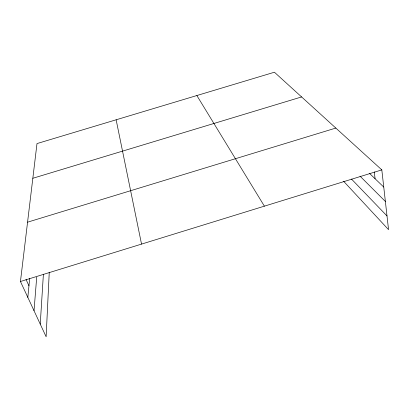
<?xml version="1.0" encoding="UTF-8"?>
<svg xmlns="http://www.w3.org/2000/svg" width="409" height="409" viewBox="0 0 409 409"><rect width="100%" height="100%" fill="white"/><g stroke="black" fill="none" stroke-linecap="round" stroke-linejoin="round"><path stroke-width="0.61" d="M49.259 272.205L46.125 336.776L20.45 281.499L36.994 143.579L274.424 72.224L381.817 169.888L388.55 229.659L343.632 181.289M40.24 324.107L43.4 274.204M34.024 310.722L36.703 277.174M27.827 297.384L29.668 278.514M20.45 281.499L381.817 169.888M27.567 222.174L335.83 128.068M32.832 178.278L301.602 96.938M369.629 173.518L383.749 187.051M360.043 176.167L385.375 201.468M351.489 179.05L387.006 215.947M196.857 95.537L264.388 206.156M26.043 279.454L28.957 285.809M116.136 119.796L141.534 244.101M374.276 171.908L375.094 178.753"/></g></svg>
